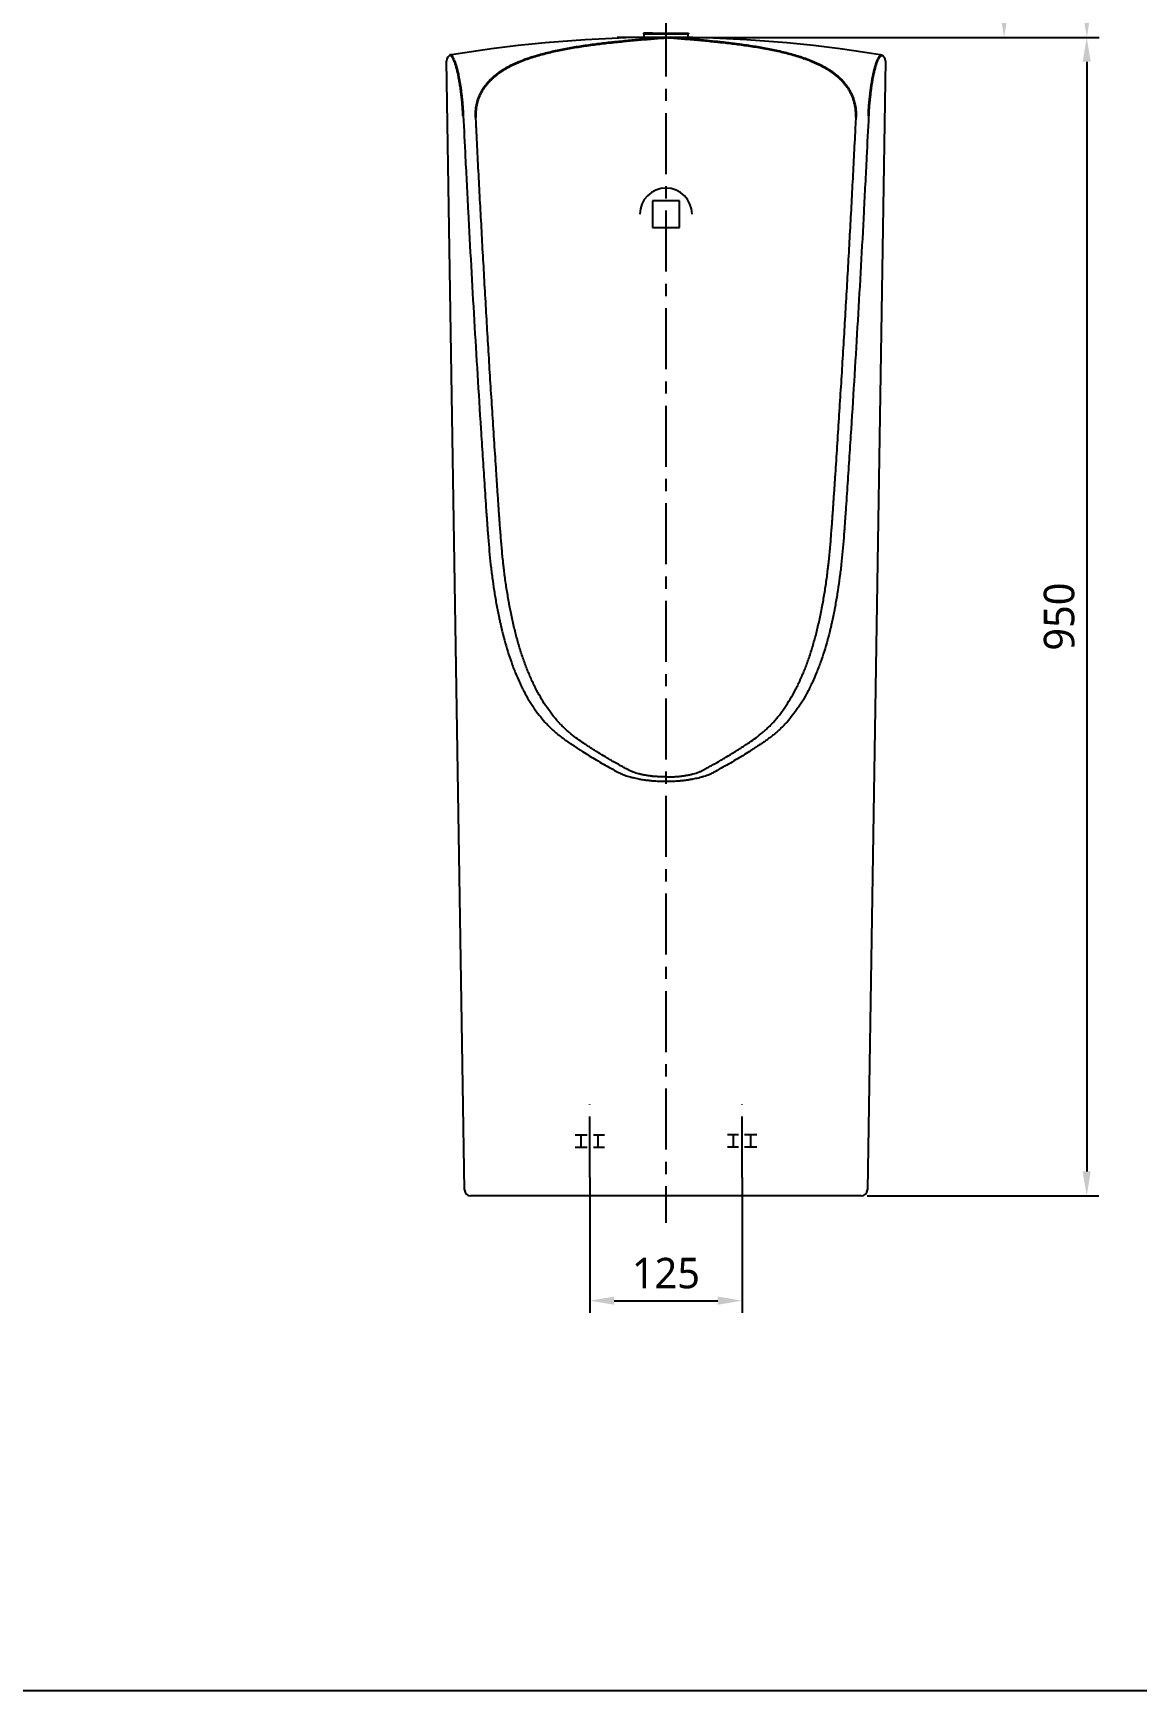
# Model space of a CAD drawing. Extents: x -2629 to 3156, y -2170 to 2130.
# Drawn here: x 964 to 1869, y -2170 to -810 of the extents above; entities that cross this region are included whole.
import ezdxf

# ---------------------------------------------------------------- set-up
doc = ezdxf.new("R2010")
doc.units = 0
doc.header["$LTSCALE"] = 20
doc.header["$MEASUREMENT"] = 0
doc.linetypes.add('CENTER', pattern=[2, 1.25, -0.25, 0.25, -0.25])
doc.linetypes.add('HIDDEN', pattern=[0.375, 0.25, -0.125])
doc.layers.get('0').update_dxf_attribs({"linetype": 'CONTINUOUS'})
doc.layers.get('DEFPOINTS').update_dxf_attribs({"linetype": 'CONTINUOUS'})
for name, color, linetype in [('1', 1, 'CONTINUOUS'), ('3', 3, 'CONTINUOUS'), ('4', 4, 'CONTINUOUS'), ('5', 5, 'CONTINUOUS'), ('CENTER', 2, 'CENTER')]:
    doc.layers.add(name, color=color, linetype=linetype)
doc.styles.get("Standard").update_dxf_attribs({"font": 'NanumGothic.ttf'})
doc.dimstyles.get("Standard").update_dxf_attribs({"dimtxt": 0.18, "dimasz": 0.18, "dimexe": 0.18, "dimexo": 0.0625, "dimgap": 0.09, "dimtad": 0, "dimtih": 1, "dimtoh": 1, "dimdec": 4, "dimzin": 0, "dimdsep": 46, "dimtxsty": 'Standard', "dimcen": 0.09, "dimadec": 0, "dimazin": 0, "dimtfac": 1, "dimtdec": 4, "dimtofl": 0, "dimtmove": 0, "dimatfit": 3, "dimfxl": 0, "dimtolj": 1, "dimtzin": 0, "dimarcsym": 0})

# ---------------------------------------------------------------- blocks, each defined once
blk = doc.blocks.new('*D21')
at = {"color": 3, "lineweight": -2}
for p, q in [((1420.5, -1748.8), (1420.5, -1859.8)), ((1545.5, -1748.8), (1545.5, -1859.8)), ((1440.5, -1849.8), (1525.5, -1849.8))]:
    blk.add_line(p, q, dxfattribs=at)
at = {"color": 3}
for points in [[(1440.5, -1846.4), (1440.5, -1853.1), (1420.5, -1849.8)], [(1525.5, -1846.4), (1525.5, -1853.1), (1545.5, -1849.8)]]:
    blk.add_solid(points, dxfattribs=at)
at = {"layer": 'DEFPOINTS', "color": 0}
for p in [(1420.5, -1748.8), (1545.5, -1748.8), (1545.5, -1849.8)]:
    blk.add_point(p, dxfattribs=at)
at = {"color": 2, "insert": (1483, -1827.3), "char_height": 25, "attachment_point": 5}
blk.add_mtext('\\A1;125', dxfattribs=at)
blk = doc.blocks.new('*D23')
at = {"color": 3, "lineweight": -2}
for p, q in [((1523, -813.8), (1837.9, -813.8)), ((1827.9, -833.8), (1827.9, -1743.8)), ((1648, -1763.8), (1837.9, -1763.8))]:
    blk.add_line(p, q, dxfattribs=at)
at = {"color": 3}
for points in [[(1824.6, -833.8), (1831.2, -833.8), (1827.9, -813.8)], [(1824.6, -1743.8), (1831.2, -1743.8), (1827.9, -1763.8)]]:
    blk.add_solid(points, dxfattribs=at)
at = {"layer": 'DEFPOINTS', "color": 0}
for p in [(1523, -813.8), (1648, -1763.8), (1827.9, -1763.8)]:
    blk.add_point(p, dxfattribs=at)
at = {"color": 2, "insert": (1805.4, -1288.8), "char_height": 25, "attachment_point": 5, "rotation": 90}
blk.add_mtext('\\A1;950', dxfattribs=at)
blk = doc.blocks.new('*D30')
at = {"color": 3, "lineweight": -2}
for p, q in [((1483, -663.8), (1770.2, -663.8)), ((1760.2, -793.8), (1760.2, -683.8)), ((1760.2, -813.8), (1770.2, -813.8))]:
    blk.add_line(p, q, dxfattribs=at)
at = {"color": 3}
for points in [[(1756.9, -683.8), (1763.6, -683.8), (1760.2, -663.8)], [(1756.9, -793.8), (1763.6, -793.8), (1760.2, -813.8)]]:
    blk.add_solid(points, dxfattribs=at)
at = {"layer": 'DEFPOINTS', "color": 0}
for p in [(1483, -663.8), (1760.2, -663.8), (1760.2, -813.8)]:
    blk.add_point(p, dxfattribs=at)
at = {"color": 2, "insert": (1737.7, -738.8), "char_height": 25, "attachment_point": 5, "rotation": 90}
blk.add_mtext('\\A1;150', dxfattribs=at)
blk = doc.blocks.new('*D29')
at = {"color": 3, "lineweight": -2}
for p, q in [((1620, -454.3), (1838, -454.3)), ((1828, -793.8), (1828, -474.3)), ((1629.1, -813.8), (1838, -813.8))]:
    blk.add_line(p, q, dxfattribs=at)
at = {"color": 3}
for points in [[(1824.7, -474.3), (1831.3, -474.3), (1828, -454.3)], [(1824.7, -793.8), (1831.3, -793.8), (1828, -813.8)]]:
    blk.add_solid(points, dxfattribs=at)
at = {"layer": 'DEFPOINTS', "color": 0}
for p in [(1620, -454.3), (1828, -454.3), (1629.1, -813.8)]:
    blk.add_point(p, dxfattribs=at)
at = {"color": 2, "insert": (1805.5, -634.1), "char_height": 25, "attachment_point": 5, "rotation": 90}
blk.add_mtext('\\A1;360', dxfattribs=at)

msp = doc.modelspace()

# ---------------------------------------------------------------- linework, layer by layer
at = {"linetype": 'CENTER', "ltscale": 2}
for p, q in [((1420.5, -1748.8), (1420.5, -1688.5)), ((1545.5, -1748.8), (1545.5, -1688.5))]:
    msp.add_line(p, q, dxfattribs=at)
at = {"linetype": 'HIDDEN', "ltscale": 2}
for p, q in [((1408.5, -1713.8), (1432.5, -1713.8)), ((1408.5, -1723.8), (1432.5, -1723.8)), ((1413.5, -1723.8), (1413.5, -1713.8)), ((1427.5, -1723.8), (1427.5, -1713.8)), ((1557.5, -1713.8), (1533.5, -1713.8)), ((1557.5, -1723.8), (1533.5, -1723.8)), ((1538.5, -1723.8), (1538.5, -1713.8)), ((1552.5, -1723.8), (1552.5, -1713.8))]:
    msp.add_line(p, q, dxfattribs=at)
at = {"layer": '1', "color": 7, "linetype": 'Continuous', "lineweight": 35}
for points, knots in [([(1327.2, -879.4), (1327.1, -878.4), (1327.1, -877.4), (1327.1, -875.4), (1327.2, -874.4), (1327.4, -872.4), (1327.5, -871.4), (1327.9, -869.4), (1328.1, -868.5), (1328.4, -867.3), (1328.4, -867), (1328.5, -866.7), (1328.6, -866.6), (1328.6, -866.3), (1328.8, -865.7), (1329, -865.2), (1329.4, -863.8), (1329.8, -862.9), (1330.5, -861.1), (1330.9, -860.3), (1331.8, -858.6), (1332.2, -857.7), (1333, -856.5), (1333.2, -856.1), (1333.6, -855.6), (1333.6, -855.5), (1333.7, -855.3), (1333.9, -855.1), (1334.1, -854.8), (1334.8, -853.8), (1335.4, -853.1), (1336.5, -851.6), (1337.1, -850.9), (1338.4, -849.6), (1339, -848.9), (1340.3, -847.6), (1341, -847), (1342.3, -845.8), (1343, -845.2), (1344.1, -844.4), (1344.5, -844.1), (1344.9, -843.7), (1345, -843.7), (1345.2, -843.5), (1345.3, -843.5), (1345.6, -843.3), (1345.8, -843.1), (1346.7, -842.4), (1347.4, -841.9), (1349, -840.9), (1349.7, -840.4), (1351.3, -839.5), (1352.1, -839), (1353.7, -838.1), (1354.5, -837.7), (1356.1, -836.8), (1356.9, -836.4), (1358.6, -835.6), (1359.4, -835.2), (1361.1, -834.5), (1361.9, -834.1), (1364.5, -833.1), (1366.2, -832.4), (1368.9, -831.4), (1369.8, -831.1), (1370.9, -830.7), (1371.1, -830.7), (1371.6, -830.5), (1371.8, -830.4), (1372.5, -830.2), (1372.9, -830.1), (1375.1, -829.4), (1377, -828.8), (1380.6, -827.8), (1382.4, -827.3), (1386.1, -826.3), (1387.9, -825.9), (1391.7, -825.1), (1393.5, -824.6), (1397.3, -823.9), (1399.1, -823.5), (1402.9, -822.8), (1404.8, -822.5), (1408.6, -821.8), (1410.5, -821.5), (1414.4, -820.9), (1416.3, -820.6), (1420.2, -820.1), (1422.1, -819.8), (1426, -819.3), (1429.9, -818.8), (1433.8, -818.3), (1436.8, -818), (1437.8, -817.9), (1439.8, -817.7), (1440.8, -817.6), (1443.7, -817.3), (1445.7, -817.1), (1449.7, -816.7), (1451.7, -816.5), (1455.7, -816.1), (1457.7, -815.9), (1461.8, -815.6), (1463.8, -815.4), (1467.8, -815.1), (1469.8, -814.9), (1473.8, -814.6), (1475.9, -814.4), (1479.9, -814.1), (1481.9, -814), (1484, -813.8)], [0, 0, 0, 0, 0.015625, 0.015625, 0.03125, 0.03125, 0.046875, 0.046875, 0.0625, 0.0625, 0.066406, 0.066406, 0.068359, 0.068359, 0.070312, 0.078125, 0.078125, 0.09375, 0.09375, 0.109375, 0.109375, 0.125, 0.125, 0.132812, 0.132812, 0.134766, 0.134766, 0.136719, 0.140625, 0.140625, 0.15625, 0.15625, 0.171875, 0.171875, 0.1875, 0.1875, 0.203125, 0.203125, 0.21875, 0.21875, 0.226563, 0.226563, 0.228516, 0.228516, 0.230469, 0.230469, 0.234375, 0.234375, 0.25, 0.25, 0.265625, 0.265625, 0.28125, 0.28125, 0.296875, 0.296875, 0.3125, 0.3125, 0.328125, 0.328125, 0.34375, 0.34375, 0.375, 0.375, 0.390625, 0.390625, 0.394531, 0.394531, 0.398438, 0.398438, 0.40625, 0.40625, 0.4375, 0.4375, 0.46875, 0.46875, 0.5, 0.5, 0.53125, 0.53125, 0.5625, 0.5625, 0.59375, 0.59375, 0.625, 0.625, 0.65625, 0.65625, 0.6875, 0.6875, 0.71875, 0.75, 0.75, 0.765625, 0.765625, 0.78125, 0.78125, 0.8125, 0.8125, 0.84375, 0.84375, 0.875, 0.875, 0.90625, 0.90625, 0.9375, 0.9375, 0.96875, 0.96875, 1, 1, 1, 1]), ([(1638.9, -879.4), (1638.9, -878.4), (1638.9, -877.4), (1638.9, -875.4), (1638.8, -874.4), (1638.6, -872.4), (1638.5, -871.4), (1638.1, -869.4), (1637.9, -868.5), (1637.6, -867.3), (1637.6, -867), (1637.5, -866.7), (1637.4, -866.6), (1637.4, -866.3), (1637.2, -865.7), (1637, -865.2), (1636.6, -863.8), (1636.2, -862.9), (1635.5, -861.1), (1635.1, -860.3), (1634.2, -858.6), (1633.8, -857.7), (1633, -856.5), (1632.8, -856.1), (1632.5, -855.6), (1632.4, -855.5), (1632.3, -855.3), (1632.1, -855.1), (1631.9, -854.8), (1631.2, -853.8), (1630.6, -853.1), (1629.5, -851.6), (1628.9, -850.9), (1627.7, -849.6), (1627, -848.9), (1625.7, -847.6), (1625, -847), (1623.7, -845.8), (1623, -845.2), (1621.9, -844.4), (1621.5, -844.1), (1621.1, -843.7), (1621, -843.7), (1620.8, -843.5), (1620.7, -843.5), (1620.4, -843.3), (1620.3, -843.1), (1619.3, -842.4), (1618.6, -841.9), (1617.1, -840.9), (1616.3, -840.4), (1614.7, -839.5), (1613.9, -839), (1612.4, -838.1), (1611.5, -837.7), (1609.9, -836.8), (1609.1, -836.4), (1607.4, -835.6), (1606.6, -835.2), (1604.9, -834.5), (1604.1, -834.1), (1601.5, -833.1), (1599.8, -832.4), (1597.1, -831.4), (1596.2, -831.1), (1595.1, -830.7), (1594.9, -830.7), (1594.5, -830.5), (1594.2, -830.4), (1593.6, -830.2), (1593.1, -830.1), (1590.9, -829.4), (1589.1, -828.8), (1585.4, -827.8), (1583.6, -827.3), (1579.9, -826.3), (1578.1, -825.9), (1574.4, -825.1), (1572.5, -824.6), (1568.7, -823.9), (1566.9, -823.5), (1563.1, -822.8), (1561.2, -822.5), (1557.4, -821.8), (1555.5, -821.5), (1551.6, -820.9), (1549.7, -820.6), (1545.9, -820.1), (1543.9, -819.8), (1540, -819.3), (1536.1, -818.8), (1532.2, -818.3), (1529.2, -818), (1528.2, -817.9), (1526.3, -817.7), (1525.3, -817.6), (1522.3, -817.3), (1520.3, -817.1), (1516.3, -816.7), (1514.3, -816.5), (1510.3, -816.1), (1508.3, -815.9), (1504.3, -815.6), (1502.2, -815.4), (1498.2, -815.1), (1496.2, -814.9), (1492.2, -814.6), (1490.1, -814.4), (1486.1, -814.1), (1484.1, -814), (1482, -813.8)], [0, 0, 0, 0, 0.015625, 0.015625, 0.03125, 0.03125, 0.046875, 0.046875, 0.0625, 0.0625, 0.066406, 0.066406, 0.068359, 0.068359, 0.070312, 0.078125, 0.078125, 0.09375, 0.09375, 0.109375, 0.109375, 0.125, 0.125, 0.132812, 0.132812, 0.134766, 0.134766, 0.136719, 0.140625, 0.140625, 0.15625, 0.15625, 0.171875, 0.171875, 0.1875, 0.1875, 0.203125, 0.203125, 0.21875, 0.21875, 0.226563, 0.226563, 0.228516, 0.228516, 0.230469, 0.230469, 0.234375, 0.234375, 0.25, 0.25, 0.265625, 0.265625, 0.28125, 0.28125, 0.296875, 0.296875, 0.3125, 0.3125, 0.328125, 0.328125, 0.34375, 0.34375, 0.375, 0.375, 0.390625, 0.390625, 0.394531, 0.394531, 0.398438, 0.398438, 0.40625, 0.40625, 0.4375, 0.4375, 0.46875, 0.46875, 0.5, 0.5, 0.53125, 0.53125, 0.5625, 0.5625, 0.59375, 0.59375, 0.625, 0.625, 0.65625, 0.65625, 0.6875, 0.6875, 0.71875, 0.75, 0.75, 0.765625, 0.765625, 0.78125, 0.78125, 0.8125, 0.8125, 0.84375, 0.84375, 0.875, 0.875, 0.90625, 0.90625, 0.9375, 0.9375, 0.96875, 0.96875, 1, 1, 1, 1]), ([(1316.9, -878.1), (1316.8, -877.2), (1316.7, -875.5), (1316.6, -873), (1316.4, -870.5), (1316.2, -868), (1316, -865.5), (1315.7, -863.1), (1315.5, -861.5), (1315.4, -860.6), (1315.4, -860.5), (1315.4, -860.3), (1315.4, -860.2), (1315.4, -859.9), (1315.3, -859.4), (1315.2, -858.8), (1315.1, -857.6), (1314.9, -856.1), (1314.6, -853.9), (1314.2, -851.8), (1313.9, -849.8), (1313.7, -848.4), (1313.4, -847.1), (1313.3, -846.5), (1313.1, -845.7), (1313.1, -845.5), (1313, -845.2), (1313, -845.1), (1312.9, -844.6), (1312.9, -844.3), (1312.7, -843.4), (1312.4, -842.3), (1312, -840.6), (1311.6, -839.1), (1311.2, -837.6), (1310.8, -836.2), (1310.5, -835.4), (1310.3, -834.8), (1310.2, -834.6), (1310.1, -834.3), (1310.1, -834.2), (1310, -834), (1309.9, -833.5), (1309.5, -832.8), (1309.1, -831.8), (1308.7, -831), (1308.3, -830.3), (1307.9, -829.7), (1307.5, -829.2), (1307.2, -828.9), (1307, -828.7), (1306.8, -828.6), (1306.6, -828.5), (1306.3, -828.4), (1306.1, -828.3), (1305.9, -828.3)], [0, 0, 0, 0, 0.03125, 0.0625, 0.09375, 0.125, 0.15625, 0.1875, 0.21875, 0.21875, 0.222656, 0.222656, 0.226562, 0.226562, 0.234375, 0.25, 0.25, 0.28125, 0.3125, 0.34375, 0.375, 0.40625, 0.40625, 0.4375, 0.4375, 0.445312, 0.445312, 0.453125, 0.453125, 0.46875, 0.46875, 0.5, 0.53125, 0.5625, 0.59375, 0.625, 0.65625, 0.65625, 0.671875, 0.671875, 0.679687, 0.679687, 0.6875, 0.71875, 0.75, 0.78125, 0.8125, 0.84375, 0.875, 0.90625, 0.90625, 0.9375, 0.9375, 0.96875, 1, 1, 1, 1]), ([(1649.2, -878.1), (1649.2, -877.2), (1649.3, -875.5), (1649.4, -873), (1649.6, -870.5), (1649.8, -868), (1650, -865.5), (1650.3, -863.1), (1650.5, -861.5), (1650.6, -860.6), (1650.6, -860.5), (1650.6, -860.3), (1650.6, -860.2), (1650.6, -859.9), (1650.7, -859.4), (1650.8, -858.8), (1650.9, -857.6), (1651.1, -856.1), (1651.4, -853.9), (1651.8, -851.8), (1652.1, -849.8), (1652.3, -848.4), (1652.6, -847.1), (1652.7, -846.5), (1652.9, -845.7), (1652.9, -845.5), (1653, -845.2), (1653, -845.1), (1653.1, -844.6), (1653.2, -844.3), (1653.3, -843.4), (1653.6, -842.3), (1654, -840.6), (1654.4, -839.1), (1654.8, -837.6), (1655.2, -836.2), (1655.5, -835.4), (1655.7, -834.8), (1655.8, -834.6), (1655.9, -834.3), (1655.9, -834.2), (1656, -834), (1656.1, -833.5), (1656.5, -832.8), (1656.9, -831.8), (1657.3, -831), (1657.7, -830.3), (1658.1, -829.7), (1658.5, -829.2), (1658.8, -828.9), (1659, -828.7), (1659.2, -828.6), (1659.4, -828.5), (1659.7, -828.4), (1660, -828.3), (1660.1, -828.3)], [0, 0, 0, 0, 0.03125, 0.0625, 0.09375, 0.125, 0.15625, 0.1875, 0.21875, 0.21875, 0.222656, 0.222656, 0.226562, 0.226562, 0.234375, 0.25, 0.25, 0.28125, 0.3125, 0.34375, 0.375, 0.40625, 0.40625, 0.4375, 0.4375, 0.445312, 0.445312, 0.453125, 0.453125, 0.46875, 0.46875, 0.5, 0.53125, 0.5625, 0.59375, 0.625, 0.65625, 0.65625, 0.671875, 0.671875, 0.679687, 0.679687, 0.6875, 0.71875, 0.75, 0.78125, 0.8125, 0.84375, 0.875, 0.90625, 0.90625, 0.9375, 0.9375, 0.96875, 1, 1, 1, 1])]:
    msp.add_open_spline(points, degree=3, knots=knots, dxfattribs=at)
at = {"layer": '3', "color": 7}
for p, q in [((1443, -813.8), (1443, -814.6)), ((1483, -813.8), (1443, -813.8)), ((1483, -813.8), (1523, -813.8)), ((1523, -813.8), (1523, -814.6)), ((1317.9, -1758.9), (1303.1, -833.1)), ((1662.9, -833.1), (1648.1, -1758.9)), ((1472, -947.8), (1472, -969.8)), ((1494, -947.8), (1472, -947.8)), ((1494, -969.8), (1494, -947.8)), ((1472, -969.8), (1494, -969.8)), ((1643.1, -1763.8), (1322.9, -1763.8))]:
    msp.add_line(p, q, dxfattribs=at)
for centre, radius, start, end in [((1483, -1901.3), 1087.5, 80.7002, 99.2998), ((1308.1, -833.1), 5, 99.2998, 180.9191), ((1657.9, -833.1), 5, 359.0809, 80.7002), ((1483, -958.8), 21.4, 0, 180), ((1322.9, -1758.8), 5, 180.9191, 270), ((1643.1, -1758.8), 5, 270, 359.0809)]:
    msp.add_arc(centre, radius, start, end, dxfattribs=at)
for points, knots in [([(1316.9, -878.1), (1317.4, -889.4), (1318, -900.7), (1318.9, -919.5), (1319.3, -926.9), (1320.1, -941.8), (1320.5, -949.2), (1321.6, -971.5), (1322.4, -986.4), (1324.1, -1016.1), (1324.9, -1031), (1326.7, -1060.7), (1327.6, -1075.5), (1329.4, -1105.3), (1330.3, -1120.1), (1331.7, -1142.4), (1332.2, -1149.8), (1333.2, -1164.7), (1333.7, -1172.1), (1334.7, -1187), (1335.2, -1194.4), (1335.7, -1202.8), (1335.8, -1203.7), (1335.9, -1205.5), (1336, -1206.5), (1336.2, -1209.3), (1336.3, -1211.1), (1336.6, -1214.8), (1336.7, -1216.7), (1336.9, -1219.5), (1337, -1220.4), (1337.1, -1222.2), (1337.2, -1223.1), (1337.5, -1227.8), (1337.9, -1231.4), (1338.5, -1238.7), (1338.9, -1242.4), (1339.4, -1246.9), (1339.5, -1247.8), (1339.7, -1249.6), (1339.8, -1250.5), (1340.2, -1253.2), (1340.4, -1255), (1341.1, -1260.3), (1341.6, -1263.8), (1342.4, -1269.1), (1342.7, -1270.9), (1343.3, -1274.4), (1343.6, -1276.1), (1344.2, -1279.6), (1344.5, -1281.3), (1345, -1283.9), (1345.2, -1284.7), (1345.5, -1286.5), (1345.7, -1287.3), (1346, -1288.6), (1346.1, -1289), (1346.2, -1289.9), (1346.3, -1290.3), (1346.5, -1291.1), (1346.6, -1291.6), (1346.8, -1292.2), (1346.8, -1292.4), (1346.9, -1292.8), (1346.9, -1293.1), (1347.2, -1294.1), (1347.4, -1295), (1347.7, -1296.6), (1347.9, -1297.5), (1348.3, -1299.1), (1348.5, -1300), (1348.9, -1301.6), (1349.1, -1302.4), (1349.5, -1304), (1349.7, -1304.8), (1350.2, -1306.4), (1350.4, -1307.2), (1351.5, -1311.2), (1352.4, -1314.3), (1354.2, -1320.3), (1355.2, -1323.3), (1356.8, -1327.6), (1357.3, -1329), (1358.4, -1331.8), (1358.9, -1333.2), (1360.6, -1337.4), (1361.8, -1340), (1363.6, -1343.9), (1364.2, -1345.2), (1364.9, -1346.6), (1365, -1346.9), (1365.3, -1347.6), (1365.9, -1348.7), (1366.4, -1349.6), (1368, -1352.6), (1369.3, -1355), (1371.3, -1358.4), (1372, -1359.5), (1373.4, -1361.7), (1374.1, -1362.7), (1376.2, -1365.8), (1377.7, -1367.8), (1380.7, -1371.6), (1382.2, -1373.5), (1384.5, -1376.1), (1385.3, -1376.9), (1386.9, -1378.5), (1388.5, -1380.1), (1390.1, -1381.7), (1391.2, -1382.6), (1391.4, -1382.8), (1391.8, -1383.1), (1392.4, -1383.7), (1393, -1384.2), (1394.3, -1385.3), (1395.1, -1386), (1396.8, -1387.3), (1397.7, -1387.9), (1399, -1388.9), (1399.4, -1389.2), (1400.3, -1389.8), (1400.7, -1390.2), (1402, -1391.1), (1402.9, -1391.7), (1404.7, -1392.9), (1405.5, -1393.4), (1406.9, -1394.3), (1407.3, -1394.6), (1408.2, -1395.2), (1408.6, -1395.5), (1409.3, -1396), (1409.5, -1396.1), (1410, -1396.4), (1410.7, -1396.8), (1412.2, -1397.9), (1413.6, -1398.7), (1416.4, -1400.5), (1418.2, -1401.7), (1422, -1404), (1423.9, -1405.2), (1427.8, -1407.5), (1429.7, -1408.6), (1433.7, -1410.9), (1435.7, -1412.1), (1439.9, -1414.3), (1442, -1415.5), (1444.1, -1416.6)], [0.0774599, 0.0774599, 0.0774599, 0.0774599, 0.125, 0.125, 0.15625, 0.15625, 0.1875, 0.1875, 0.25, 0.25, 0.3125, 0.3125, 0.375, 0.375, 0.4375, 0.4375, 0.46875, 0.46875, 0.5, 0.5, 0.53125, 0.53125, 0.5351562, 0.5351562, 0.5390625, 0.5390625, 0.546875, 0.546875, 0.5546875, 0.5546875, 0.5585937, 0.5585937, 0.5625, 0.5625, 0.578125, 0.578125, 0.59375, 0.59375, 0.5976562, 0.5976562, 0.6015625, 0.6015625, 0.609375, 0.609375, 0.625, 0.625, 0.6328125, 0.6328125, 0.640625, 0.640625, 0.6484375, 0.6484375, 0.6523437, 0.6523437, 0.65625, 0.65625, 0.6582031, 0.6582031, 0.6601562, 0.6601562, 0.6621094, 0.6621094, 0.6630859, 0.6630859, 0.6640625, 0.6640625, 0.6679687, 0.6679687, 0.671875, 0.671875, 0.6757812, 0.6757812, 0.6796875, 0.6796875, 0.6835937, 0.6835937, 0.6875, 0.6875, 0.703125, 0.703125, 0.71875, 0.71875, 0.7265625, 0.7265625, 0.734375, 0.734375, 0.75, 0.75, 0.7578125, 0.7578125, 0.7587891, 0.7597656, 0.7617187, 0.765625, 0.765625, 0.78125, 0.78125, 0.7890625, 0.7890625, 0.796875, 0.796875, 0.8125, 0.8125, 0.828125, 0.828125, 0.8359375, 0.8359375, 0.84375, 0.8515625, 0.8515625, 0.8535156, 0.8535156, 0.8554687, 0.859375, 0.859375, 0.8671875, 0.8671875, 0.875, 0.875, 0.8789062, 0.8789062, 0.8828125, 0.8828125, 0.890625, 0.890625, 0.8984375, 0.8984375, 0.9023437, 0.9023437, 0.90625, 0.90625, 0.9082031, 0.9082031, 0.9101562, 0.9140625, 0.921875, 0.921875, 0.9375, 0.9375, 0.953125, 0.953125, 0.96875, 0.96875, 0.984375, 0.984375, 1, 1, 1, 1]), ([(1483, -1420.3), (1483, -1420.3), (1483, -1420.3), (1483, -1420.3), (1483, -1420.3), (1483, -1420.3), (1482.9, -1420.3), (1482.9, -1420.3), (1482.8, -1420.3), (1482.6, -1420.3), (1482.1, -1420.3), (1481.7, -1420.3), (1481, -1420.3), (1480.5, -1420.3), (1479, -1420.3), (1477, -1420.2), (1475, -1420), (1473.6, -1419.9), (1473, -1419.9), (1472.4, -1419.8), (1472.1, -1419.8), (1472, -1419.8), (1471.6, -1419.7), (1471.4, -1419.7), (1470.2, -1419.5), (1469.3, -1419.4), (1467.4, -1419.1), (1466.5, -1419), (1464.8, -1418.7), (1463.9, -1418.5), (1462.7, -1418.2), (1462.2, -1418.1), (1461.6, -1418), (1461.3, -1417.9), (1461, -1417.8), (1460.8, -1417.7), (1460.7, -1417.7), (1459.8, -1417.5), (1459, -1417.3), (1457.6, -1416.8), (1456.9, -1416.5), (1455.8, -1416.2), (1455.5, -1416), (1454.8, -1415.8), (1454.2, -1415.5), (1453.5, -1415.2), (1453.2, -1415), (1453, -1414.9), (1453, -1414.9), (1452.7, -1414.8), (1452.6, -1414.7), (1452.3, -1414.6), (1452.2, -1414.5), (1451.9, -1414.4), (1451.8, -1414.3), (1451.3, -1414.1), (1451.1, -1413.9), (1450.2, -1413.5), (1449.7, -1413.2), (1448.6, -1412.6), (1448.1, -1412.3), (1447, -1411.7), (1446.4, -1411.4), (1443.7, -1409.9), (1441.6, -1408.7), (1438.5, -1406.9), (1437.5, -1406.3), (1435.9, -1405.4), (1435.4, -1405.1), (1434.4, -1404.5), (1433.9, -1404.2), (1431.4, -1402.7), (1429.4, -1401.5), (1426.4, -1399.6), (1425.5, -1399), (1423.5, -1397.8), (1422.6, -1397.2), (1420.7, -1396), (1419.7, -1395.4), (1418.3, -1394.4), (1417.9, -1394.1), (1416.9, -1393.5), (1416.5, -1393.2), (1414.1, -1391.7), (1412.3, -1390.4), (1408.7, -1387.8), (1406.9, -1386.4), (1404.3, -1384.3), (1403.4, -1383.5), (1401.6, -1382), (1400.8, -1381.2), (1399.1, -1379.6), (1398.2, -1378.8), (1397, -1377.5), (1396.5, -1377), (1396, -1376.5), (1395.9, -1376.4), (1395.7, -1376.2), (1395.4, -1375.8), (1395.1, -1375.5), (1393.2, -1373.4), (1391.6, -1371.5), (1388.5, -1367.5), (1387, -1365.4), (1384, -1361.1), (1382.5, -1358.8), (1379.7, -1354.1), (1378.3, -1351.6), (1376.3, -1347.8), (1375, -1345.2), (1373.7, -1342.5), (1372.8, -1340.5), (1372.3, -1339.4), (1371.9, -1338.4), (1371.6, -1337.8), (1371.5, -1337.7), (1371.4, -1337.3), (1371.3, -1337.1), (1370.6, -1335.5), (1370, -1334.1), (1368.3, -1329.7), (1367.2, -1326.8), (1365.6, -1322.2), (1365.1, -1320.6), (1364, -1317.5), (1363, -1314.3), (1362.1, -1311.1), (1361.2, -1307.8), (1360.7, -1306.2), (1359.8, -1302.9), (1359.4, -1301.2), (1358.6, -1297.7), (1358.2, -1296), (1357.4, -1292.5), (1357, -1290.8), (1356.2, -1287.2), (1355.9, -1285.4), (1355.5, -1283.4), (1355.4, -1283.2), (1355.3, -1282.7), (1355.3, -1282.5), (1355.2, -1281.8), (1354.9, -1280.4), (1354.6, -1279), (1354.1, -1276.3), (1353.8, -1274.5), (1353.2, -1270.8), (1352.6, -1267.1), (1352, -1263.4), (1351.2, -1257.8), (1350.7, -1254), (1350.2, -1249.3), (1350.1, -1248.4), (1349.8, -1246.5), (1349.7, -1245.5), (1349.4, -1242.7), (1349.2, -1240.8), (1348.8, -1237), (1348.7, -1235.1), (1348.3, -1231.3), (1348.1, -1229.4), (1347.8, -1225.5), (1347.7, -1223.6), (1347.4, -1219.8), (1347.2, -1217.9), (1346.9, -1214), (1346.7, -1211.1), (1346.5, -1208.2), (1346.4, -1206.3), (1346.3, -1205.3), (1346, -1200.5), (1345.7, -1196.6), (1345.2, -1188.9), (1344.9, -1185.1), (1344.4, -1177.3), (1344.2, -1173.5), (1343.4, -1161.9), (1342.4, -1146.5), (1341.4, -1131), (1340.4, -1115.6), (1339.9, -1107.9), (1338.4, -1084.7), (1337.5, -1069.2), (1336.1, -1046.1), (1335.7, -1038.4), (1334.8, -1022.9), (1334.3, -1015.2), (1333.5, -999.7), (1333, -992), (1332.2, -976.6), (1331.8, -968.8), (1330.9, -953.4), (1330.5, -945.7), (1329.7, -930.2), (1329.3, -922.5), (1328.5, -907), (1327.9, -895.3), (1327.4, -883.5), (1327.2, -879.4)], [0, 0, 0, 0, 0.0000076, 0.0000076, 0.0000153, 0.0000305, 0.000061, 0.0001221, 0.0002441, 0.0004883, 0.0009766, 0.0019531, 0.0019531, 0.0039063, 0.0039063, 0.0078125, 0.0117188, 0.0117188, 0.0136719, 0.0141602, 0.0141602, 0.0146484, 0.0146484, 0.015625, 0.015625, 0.0195313, 0.0195313, 0.0234375, 0.0234375, 0.0273438, 0.0273438, 0.0292969, 0.0292969, 0.0302734, 0.0307617, 0.0307617, 0.03125, 0.03125, 0.0351563, 0.0351563, 0.0390625, 0.0390625, 0.0410156, 0.0410156, 0.0429688, 0.0449219, 0.0454102, 0.0454102, 0.0458984, 0.0458984, 0.046875, 0.046875, 0.0478516, 0.0478516, 0.0488281, 0.0488281, 0.0507813, 0.0507813, 0.0546875, 0.0546875, 0.0585938, 0.0585938, 0.0625, 0.0625, 0.078125, 0.078125, 0.0859375, 0.0859375, 0.0898438, 0.0898438, 0.09375, 0.09375, 0.109375, 0.109375, 0.1171875, 0.1171875, 0.125, 0.125, 0.1328125, 0.1328125, 0.1367188, 0.1367188, 0.140625, 0.140625, 0.15625, 0.15625, 0.171875, 0.171875, 0.1796875, 0.1796875, 0.1875, 0.1875, 0.1953125, 0.1953125, 0.1992188, 0.1992188, 0.2001953, 0.2001953, 0.2011719, 0.203125, 0.203125, 0.21875, 0.21875, 0.234375, 0.234375, 0.25, 0.25, 0.265625, 0.265625, 0.2734375, 0.28125, 0.28125, 0.2851563, 0.2871094, 0.2871094, 0.2880859, 0.2880859, 0.2890625, 0.2890625, 0.296875, 0.296875, 0.3125, 0.3125, 0.3203125, 0.3203125, 0.328125, 0.3359375, 0.3359375, 0.34375, 0.34375, 0.3515625, 0.3515625, 0.359375, 0.359375, 0.3671875, 0.3671875, 0.375, 0.375, 0.3759766, 0.3759766, 0.3769531, 0.3769531, 0.3789063, 0.3828125, 0.3828125, 0.390625, 0.390625, 0.3984375, 0.40625, 0.40625, 0.421875, 0.421875, 0.4257813, 0.4257813, 0.4296875, 0.4296875, 0.4375, 0.4375, 0.4453125, 0.4453125, 0.453125, 0.453125, 0.4609375, 0.4609375, 0.46875, 0.46875, 0.4765625, 0.4804688, 0.4804688, 0.484375, 0.484375, 0.5, 0.5, 0.515625, 0.515625, 0.53125, 0.53125, 0.5625, 0.59375, 0.59375, 0.625, 0.625, 0.6875, 0.6875, 0.71875, 0.71875, 0.75, 0.75, 0.78125, 0.78125, 0.8125, 0.8125, 0.84375, 0.84375, 0.875, 0.875, 0.90625, 0.9226384, 0.9226384, 0.9226384, 0.9226384]), ([(1483, -1420.3), (1483, -1420.3), (1483, -1420.3), (1483, -1420.3), (1483, -1420.3), (1483, -1420.3), (1483.1, -1420.3), (1483.1, -1420.3), (1483.2, -1420.3), (1483.5, -1420.3), (1483.9, -1420.3), (1484.3, -1420.3), (1485, -1420.3), (1485.5, -1420.3), (1487, -1420.3), (1489, -1420.2), (1491, -1420), (1492.4, -1419.9), (1493, -1419.9), (1493.7, -1419.8), (1493.9, -1419.8), (1494, -1419.8), (1494.4, -1419.7), (1494.6, -1419.7), (1495.8, -1419.5), (1496.7, -1419.4), (1498.6, -1419.1), (1499.5, -1419), (1501.2, -1418.7), (1502.1, -1418.5), (1503.4, -1418.2), (1503.8, -1418.1), (1504.4, -1418), (1504.7, -1417.9), (1505, -1417.8), (1505.2, -1417.7), (1505.3, -1417.7), (1506.2, -1417.5), (1507, -1417.3), (1508.4, -1416.8), (1509.2, -1416.5), (1510.2, -1416.2), (1510.5, -1416), (1511.2, -1415.8), (1511.8, -1415.5), (1512.5, -1415.2), (1512.8, -1415), (1513, -1414.9), (1513.1, -1414.9), (1513.3, -1414.8), (1513.4, -1414.7), (1513.7, -1414.6), (1513.8, -1414.5), (1514.1, -1414.4), (1514.2, -1414.3), (1514.7, -1414.1), (1514.9, -1413.9), (1515.8, -1413.5), (1516.3, -1413.2), (1517.4, -1412.6), (1518, -1412.3), (1519, -1411.7), (1519.6, -1411.4), (1522.3, -1409.9), (1524.4, -1408.7), (1527.5, -1406.9), (1528.5, -1406.3), (1530.1, -1405.4), (1530.6, -1405.1), (1531.6, -1404.5), (1532.1, -1404.2), (1534.6, -1402.7), (1536.6, -1401.5), (1539.6, -1399.6), (1540.5, -1399), (1542.5, -1397.8), (1543.4, -1397.2), (1545.3, -1396), (1546.3, -1395.4), (1547.7, -1394.4), (1548.1, -1394.1), (1549.1, -1393.5), (1549.5, -1393.2), (1551.9, -1391.7), (1553.7, -1390.4), (1557.3, -1387.8), (1559.1, -1386.4), (1561.8, -1384.3), (1562.6, -1383.5), (1564.4, -1382), (1565.2, -1381.2), (1567, -1379.6), (1567.8, -1378.8), (1569.1, -1377.5), (1569.5, -1377), (1570, -1376.5), (1570.1, -1376.4), (1570.3, -1376.2), (1570.6, -1375.8), (1570.9, -1375.5), (1572.8, -1373.4), (1574.4, -1371.5), (1577.5, -1367.5), (1579.1, -1365.4), (1582, -1361.1), (1583.5, -1358.8), (1586.3, -1354.1), (1587.7, -1351.6), (1589.7, -1347.8), (1591, -1345.2), (1592.3, -1342.5), (1593.2, -1340.5), (1593.7, -1339.4), (1594.2, -1338.4), (1594.4, -1337.8), (1594.5, -1337.7), (1594.6, -1337.3), (1594.7, -1337.1), (1595.4, -1335.5), (1596, -1334.1), (1597.7, -1329.7), (1598.8, -1326.8), (1600.4, -1322.2), (1601, -1320.6), (1602, -1317.5), (1603, -1314.3), (1603.9, -1311.1), (1604.8, -1307.8), (1605.3, -1306.2), (1606.2, -1302.9), (1606.6, -1301.2), (1607.4, -1297.7), (1607.8, -1296), (1608.6, -1292.5), (1609, -1290.8), (1609.8, -1287.2), (1610.1, -1285.4), (1610.5, -1283.4), (1610.6, -1283.2), (1610.7, -1282.7), (1610.7, -1282.5), (1610.8, -1281.8), (1611.1, -1280.4), (1611.4, -1279), (1611.9, -1276.3), (1612.2, -1274.5), (1612.8, -1270.8), (1613.4, -1267.1), (1614, -1263.4), (1614.8, -1257.8), (1615.3, -1254), (1615.8, -1249.3), (1616, -1248.4), (1616.2, -1246.5), (1616.3, -1245.5), (1616.6, -1242.7), (1616.8, -1240.8), (1617.2, -1237), (1617.3, -1235.1), (1617.7, -1231.3), (1617.9, -1229.4), (1618.2, -1225.5), (1618.3, -1223.6), (1618.6, -1219.8), (1618.8, -1217.9), (1619.1, -1214), (1619.3, -1211.1), (1619.5, -1208.2), (1619.6, -1206.3), (1619.7, -1205.3), (1620, -1200.5), (1620.3, -1196.6), (1620.8, -1188.9), (1621.1, -1185.1), (1621.6, -1177.3), (1621.9, -1173.5), (1622.6, -1161.9), (1623.7, -1146.5), (1624.6, -1131), (1625.6, -1115.6), (1626.1, -1107.9), (1627.6, -1084.7), (1628.5, -1069.2), (1629.9, -1046.1), (1630.3, -1038.4), (1631.2, -1022.9), (1631.7, -1015.2), (1632.5, -999.7), (1633, -992), (1633.8, -976.6), (1634.2, -968.8), (1635.1, -953.4), (1635.5, -945.7), (1636.3, -930.2), (1636.7, -922.5), (1637.5, -907), (1638.1, -895.3), (1638.7, -883.5), (1638.9, -879.4)], [0, 0, 0, 0, 0.0000076, 0.0000076, 0.0000153, 0.0000305, 0.000061, 0.0001221, 0.0002441, 0.0004883, 0.0009766, 0.0019531, 0.0019531, 0.0039063, 0.0039063, 0.0078125, 0.0117188, 0.0117188, 0.0136719, 0.0141602, 0.0141602, 0.0146484, 0.0146484, 0.015625, 0.015625, 0.0195313, 0.0195313, 0.0234375, 0.0234375, 0.0273438, 0.0273438, 0.0292969, 0.0292969, 0.0302734, 0.0307617, 0.0307617, 0.03125, 0.03125, 0.0351563, 0.0351563, 0.0390625, 0.0390625, 0.0410156, 0.0410156, 0.0429688, 0.0449219, 0.0454102, 0.0454102, 0.0458984, 0.0458984, 0.046875, 0.046875, 0.0478516, 0.0478516, 0.0488281, 0.0488281, 0.0507813, 0.0507813, 0.0546875, 0.0546875, 0.0585938, 0.0585938, 0.0625, 0.0625, 0.078125, 0.078125, 0.0859375, 0.0859375, 0.0898438, 0.0898438, 0.09375, 0.09375, 0.109375, 0.109375, 0.1171875, 0.1171875, 0.125, 0.125, 0.1328125, 0.1328125, 0.1367188, 0.1367188, 0.140625, 0.140625, 0.15625, 0.15625, 0.171875, 0.171875, 0.1796875, 0.1796875, 0.1875, 0.1875, 0.1953125, 0.1953125, 0.1992188, 0.1992188, 0.2001953, 0.2001953, 0.2011719, 0.203125, 0.203125, 0.21875, 0.21875, 0.234375, 0.234375, 0.25, 0.25, 0.265625, 0.265625, 0.2734375, 0.28125, 0.28125, 0.2851563, 0.2871094, 0.2871094, 0.2880859, 0.2880859, 0.2890625, 0.2890625, 0.296875, 0.296875, 0.3125, 0.3125, 0.3203125, 0.3203125, 0.328125, 0.3359375, 0.3359375, 0.34375, 0.34375, 0.3515625, 0.3515625, 0.359375, 0.359375, 0.3671875, 0.3671875, 0.375, 0.375, 0.3759766, 0.3759766, 0.3769531, 0.3769531, 0.3789063, 0.3828125, 0.3828125, 0.390625, 0.390625, 0.3984375, 0.40625, 0.40625, 0.421875, 0.421875, 0.4257813, 0.4257813, 0.4296875, 0.4296875, 0.4375, 0.4375, 0.4453125, 0.4453125, 0.453125, 0.453125, 0.4609375, 0.4609375, 0.46875, 0.46875, 0.4765625, 0.4804688, 0.4804688, 0.484375, 0.484375, 0.5, 0.5, 0.515625, 0.515625, 0.53125, 0.53125, 0.5625, 0.59375, 0.59375, 0.625, 0.625, 0.6875, 0.6875, 0.71875, 0.71875, 0.75, 0.75, 0.78125, 0.78125, 0.8125, 0.8125, 0.84375, 0.84375, 0.875, 0.875, 0.90625, 0.9226384, 0.9226384, 0.9226384, 0.9226384]), ([(1649.1, -878.1), (1648.6, -889.4), (1648, -900.7), (1647.1, -919.5), (1646.7, -926.9), (1645.9, -941.8), (1645.6, -949.2), (1644.4, -971.5), (1643.6, -986.4), (1641.9, -1016.1), (1641.1, -1031), (1639.3, -1060.7), (1638.5, -1075.5), (1636.6, -1105.3), (1635.7, -1120.1), (1634.3, -1142.4), (1633.8, -1149.8), (1632.8, -1164.7), (1632.3, -1172.1), (1631.4, -1187), (1630.9, -1194.4), (1630.3, -1202.8), (1630.2, -1203.7), (1630.1, -1205.5), (1630, -1206.5), (1629.8, -1209.3), (1629.7, -1211.1), (1629.4, -1214.8), (1629.3, -1216.7), (1629.1, -1219.5), (1629, -1220.4), (1628.9, -1222.2), (1628.8, -1223.1), (1628.5, -1227.8), (1628.1, -1231.4), (1627.5, -1238.7), (1627.1, -1242.4), (1626.6, -1246.9), (1626.5, -1247.8), (1626.3, -1249.6), (1626.2, -1250.5), (1625.9, -1253.2), (1625.6, -1255), (1624.9, -1260.3), (1624.4, -1263.8), (1623.6, -1269.1), (1623.3, -1270.9), (1622.7, -1274.4), (1622.4, -1276.1), (1621.8, -1279.6), (1621.5, -1281.3), (1621, -1283.9), (1620.8, -1284.7), (1620.5, -1286.5), (1620.3, -1287.3), (1620, -1288.6), (1619.9, -1289), (1619.8, -1289.9), (1619.7, -1290.3), (1619.5, -1291.1), (1619.4, -1291.6), (1619.3, -1292.2), (1619.2, -1292.4), (1619.1, -1292.8), (1619.1, -1293.1), (1618.8, -1294.1), (1618.6, -1295), (1618.3, -1296.6), (1618.1, -1297.5), (1617.7, -1299.1), (1617.5, -1300), (1617.1, -1301.6), (1616.9, -1302.4), (1616.5, -1304), (1616.3, -1304.8), (1615.8, -1306.4), (1615.6, -1307.2), (1614.6, -1311.2), (1613.6, -1314.3), (1611.8, -1320.3), (1610.8, -1323.3), (1609.2, -1327.6), (1608.7, -1329), (1607.6, -1331.8), (1607.1, -1333.2), (1605.4, -1337.4), (1604.3, -1340), (1602.5, -1343.9), (1601.8, -1345.2), (1601.1, -1346.6), (1601, -1346.9), (1600.7, -1347.6), (1600.1, -1348.7), (1599.6, -1349.6), (1598, -1352.6), (1596.7, -1355), (1594.7, -1358.4), (1594, -1359.5), (1592.6, -1361.7), (1591.9, -1362.7), (1589.8, -1365.8), (1588.3, -1367.8), (1585.3, -1371.6), (1583.8, -1373.5), (1581.5, -1376.1), (1580.7, -1376.9), (1579.1, -1378.5), (1577.5, -1380.1), (1575.9, -1381.7), (1574.8, -1382.6), (1574.6, -1382.8), (1574.2, -1383.1), (1573.6, -1383.7), (1573, -1384.2), (1571.7, -1385.3), (1570.9, -1386), (1569.2, -1387.3), (1568.3, -1387.9), (1567, -1388.9), (1566.6, -1389.2), (1565.7, -1389.8), (1565.3, -1390.2), (1564, -1391.1), (1563.1, -1391.7), (1561.4, -1392.9), (1560.5, -1393.4), (1559.1, -1394.3), (1558.7, -1394.6), (1557.8, -1395.2), (1557.4, -1395.5), (1556.7, -1396), (1556.5, -1396.1), (1556, -1396.4), (1555.4, -1396.8), (1553.8, -1397.9), (1552.4, -1398.7), (1549.7, -1400.5), (1547.8, -1401.7), (1544, -1404), (1542.1, -1405.2), (1538.2, -1407.5), (1536.3, -1408.6), (1532.3, -1410.9), (1530.3, -1412.1), (1526.1, -1414.3), (1524.1, -1415.5), (1521.9, -1416.6)], [0.0774599, 0.0774599, 0.0774599, 0.0774599, 0.125, 0.125, 0.15625, 0.15625, 0.1875, 0.1875, 0.25, 0.25, 0.3125, 0.3125, 0.375, 0.375, 0.4375, 0.4375, 0.46875, 0.46875, 0.5, 0.5, 0.53125, 0.53125, 0.5351562, 0.5351562, 0.5390625, 0.5390625, 0.546875, 0.546875, 0.5546875, 0.5546875, 0.5585937, 0.5585937, 0.5625, 0.5625, 0.578125, 0.578125, 0.59375, 0.59375, 0.5976562, 0.5976562, 0.6015625, 0.6015625, 0.609375, 0.609375, 0.625, 0.625, 0.6328125, 0.6328125, 0.640625, 0.640625, 0.6484375, 0.6484375, 0.6523437, 0.6523437, 0.65625, 0.65625, 0.6582031, 0.6582031, 0.6601562, 0.6601562, 0.6621094, 0.6621094, 0.6630859, 0.6630859, 0.6640625, 0.6640625, 0.6679687, 0.6679687, 0.671875, 0.671875, 0.6757812, 0.6757812, 0.6796875, 0.6796875, 0.6835937, 0.6835937, 0.6875, 0.6875, 0.703125, 0.703125, 0.71875, 0.71875, 0.7265625, 0.7265625, 0.734375, 0.734375, 0.75, 0.75, 0.7578125, 0.7578125, 0.7587891, 0.7597656, 0.7617187, 0.765625, 0.765625, 0.78125, 0.78125, 0.7890625, 0.7890625, 0.796875, 0.796875, 0.8125, 0.8125, 0.828125, 0.828125, 0.8359375, 0.8359375, 0.84375, 0.8515625, 0.8515625, 0.8535156, 0.8535156, 0.8554687, 0.859375, 0.859375, 0.8671875, 0.8671875, 0.875, 0.875, 0.8789062, 0.8789062, 0.8828125, 0.8828125, 0.890625, 0.890625, 0.8984375, 0.8984375, 0.9023437, 0.9023437, 0.90625, 0.90625, 0.9082031, 0.9082031, 0.9101562, 0.9140625, 0.921875, 0.921875, 0.9375, 0.9375, 0.953125, 0.953125, 0.96875, 0.96875, 0.984375, 0.984375, 1, 1, 1, 1]), ([(1444.1, -1416.6), (1444.6, -1416.9), (1445.2, -1417.1), (1446.3, -1417.7), (1447.5, -1418.2), (1449.4, -1418.9), (1450.8, -1419.4), (1452.2, -1419.8), (1453, -1420), (1453.9, -1420.3), (1454.2, -1420.4), (1454.5, -1420.5), (1454.7, -1420.5), (1454.8, -1420.5), (1455.2, -1420.7), (1455.6, -1420.8), (1456.8, -1421), (1457.6, -1421.2), (1459.2, -1421.6), (1460.9, -1421.9), (1463.5, -1422.4), (1465.2, -1422.6), (1466.6, -1422.8), (1467, -1422.9), (1467.7, -1422.9), (1467.9, -1423), (1468.4, -1423), (1468.6, -1423), (1469.8, -1423.2), (1470.7, -1423.3), (1472.5, -1423.4), (1474.4, -1423.6), (1477.2, -1423.7), (1479.1, -1423.8), (1481.1, -1423.8), (1482, -1423.8), (1483.2, -1423.8), (1483.5, -1423.8), (1483.8, -1423.8), (1483.9, -1423.8), (1484.2, -1423.8), (1484.8, -1423.8), (1485.4, -1423.8), (1486.8, -1423.8), (1487.8, -1423.7), (1489.7, -1423.7), (1491.6, -1423.6), (1493.4, -1423.4), (1495.3, -1423.3), (1496.2, -1423.2), (1497.6, -1423), (1498, -1423), (1498.7, -1422.9), (1499, -1422.9), (1499.3, -1422.8), (1499.4, -1422.8), (1499.6, -1422.8), (1500.7, -1422.6), (1501.6, -1422.5), (1503.4, -1422.2), (1505.1, -1421.9), (1507.6, -1421.4), (1509.2, -1421.1), (1510.7, -1420.7), (1511.5, -1420.5), (1512.4, -1420.2), (1512.6, -1420.2), (1512.9, -1420.1), (1513, -1420), (1513.2, -1420), (1513.7, -1419.9), (1514.1, -1419.7), (1515.2, -1419.4), (1516.6, -1418.9), (1518.5, -1418.2), (1519.7, -1417.7), (1520.8, -1417.1), (1521.4, -1416.9), (1521.9, -1416.6)], [0, 0, 0, 0, 0.03125, 0.03125, 0.0625, 0.09375, 0.125, 0.125, 0.15625, 0.15625, 0.164063, 0.167969, 0.167969, 0.171875, 0.171875, 0.1875, 0.1875, 0.21875, 0.21875, 0.25, 0.28125, 0.3125, 0.3125, 0.328125, 0.328125, 0.335937, 0.335937, 0.34375, 0.34375, 0.375, 0.375, 0.40625, 0.4375, 0.46875, 0.46875, 0.5, 0.5, 0.507812, 0.507812, 0.511719, 0.511719, 0.515625, 0.53125, 0.53125, 0.5625, 0.5625, 0.59375, 0.625, 0.625, 0.65625, 0.65625, 0.671875, 0.671875, 0.679687, 0.679687, 0.683594, 0.683594, 0.6875, 0.71875, 0.71875, 0.75, 0.78125, 0.8125, 0.8125, 0.84375, 0.84375, 0.851563, 0.851563, 0.855469, 0.855469, 0.859375, 0.875, 0.875, 0.90625, 0.9375, 0.96875, 0.96875, 1, 1, 1, 1])]:
    msp.add_open_spline(points, degree=3, knots=knots, dxfattribs=at)
at = {"layer": '4'}
for p, q in [((1464.5, -810.3), (1464.5, -810.8)), ((1471.9, -810.3), (1464.5, -810.3)), ((1465, -810.8), (1464.5, -810.8)), ((1465, -810.8), (1501, -810.8)), ((1465, -810.8), (1465, -813.8)), ((1471, -813.8), (1465, -813.8)), ((1471, -813.8), (1494.1, -813.8)), ((1471.9, -810.3), (1494.1, -810.3)), ((1473.7, -813.8), (1483, -813.8)), ((1492.4, -813.8), (1483, -813.8)), ((1494.1, -810.3), (1501.5, -810.3)), ((1495, -813.8), (1494.1, -813.8)), ((1495, -813.8), (1501, -813.8)), ((1501, -810.8), (1501, -813.8)), ((1501, -810.8), (1501.5, -810.8)), ((1501.5, -810.3), (1501.5, -810.8))]:
    msp.add_line(p, q, dxfattribs=at)
at = {"layer": '5'}
msp.add_lwpolyline([(55.7, -69.7), (3155.7, -69.7), (3155.7, -2169.7), (55.7, -2169.7)], close=True, dxfattribs=at)
at = {"layer": 'CENTER', "color": 2, "linetype": 'CENTER', "ltscale": 2}
msp.add_line((1483, -635.9), (1483, -1786), dxfattribs=at)

# ---------------------------------------------------------------- dimensions: what is measured, and where the dimension line sits
for base, p1, p2, picture, middle in [((1828.0058, -454.2796), (1629.1265, -813.8296), (1620.0058, -454.2796), '*D29', (1805.5058, -634.0546)), ((1760.2, -663.8), (1760.2, -813.8), (1483, -663.8), '*D30', (1737.7, -738.8)), ((1827.9, -1763.8), (1523, -813.8), (1648, -1763.8), '*D23', (1805.4, -1288.8))]:
    dim = msp.add_linear_dim(base=base, p1=p1, p2=p2, angle=90, dimstyle='Standard', override={"dimtxt": 25, "dimasz": 20, "dimexe": 10, "dimexo": 0, "dimgap": 10, "dimtad": 1, "dimtih": 0, "dimdec": 0, "dimzin": 8, "dimclrd": 3, "dimclre": 3, "dimclrt": 2, "dimtdec": 0, "dimtix": 1, "dimtofl": 1, "dimarcsym": 1})
    dim.commit()
    dim.dimension.update_dxf_attribs({"geometry": picture, "text_midpoint": middle})
dim = msp.add_linear_dim(base=(1545.5, -1849.8), p1=(1420.5, -1748.8), p2=(1545.5, -1748.8), dimstyle='Standard', override={"dimtxt": 25, "dimasz": 20, "dimexe": 10, "dimexo": 0, "dimgap": 10, "dimtad": 1, "dimtih": 0, "dimdec": 0, "dimzin": 8, "dimclrd": 3, "dimclre": 3, "dimclrt": 2, "dimtdec": 0, "dimtix": 1, "dimtofl": 1, "dimarcsym": 1})
dim.commit()
dim.dimension.update_dxf_attribs({"geometry": '*D21', "text_midpoint": (1483, -1827.3)})

doc.saveas('drawing.dxf')
